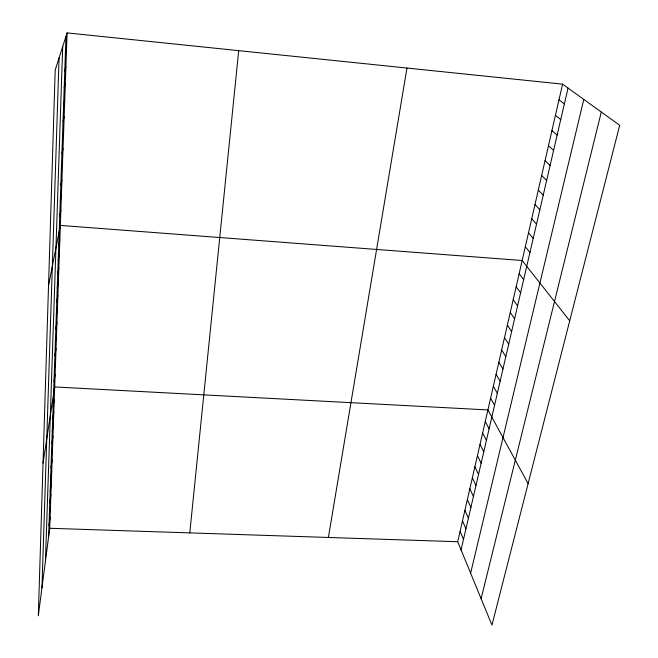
<?xml version="1.0" encoding="UTF-8"?>
<svg xmlns="http://www.w3.org/2000/svg" width="658" height="658" viewBox="0 0 658 658"><rect width="100%" height="100%" fill="white"/><g stroke="black" fill="none" stroke-linecap="round" stroke-linejoin="round"><path stroke-width="0.99" d="M41.947 587.923L59.064 57.945M45.443 561.118L62.707 46.57M48.618 536.764L65.973 36.404M67.1 32.9L55.206 69.97L38.312 615.773L49.728 528.275L67.1 32.9L562.582 84.142L619.688 125.275L491.954 625.1L457.713 541.731L562.582 84.142M189.784 532.898L238.698 50.641M49.005 525.577L50.115 517.18M49.399 514.285L50.51 505.961M49.794 502.86L50.905 494.627M50.197 491.32L51.308 483.169M50.6 479.649L51.711 471.597M51.011 467.854L52.122 459.893M51.423 455.928L52.541 448.065M51.842 443.87L52.961 436.106M52.262 431.681L53.38 424.023M52.689 419.352L53.808 411.801M53.125 406.891L54.244 399.439M43.033 463.142L54.68 386.953L487.923 409.934L528.119 483.605M54.005 381.541L55.124 374.32M54.45 368.653L55.576 361.538M54.902 355.608L56.029 348.625M55.362 342.423L56.481 335.555M55.823 329.082L56.95 322.338M328.391 537.471L406.965 68.045M56.292 315.577L57.419 308.972M56.761 301.923L57.888 295.45M57.246 288.105L58.373 281.764M57.731 274.131L58.858 267.921M58.217 259.984L59.343 253.922M58.718 245.664L59.845 239.751M48.528 285.712L60.347 225.414L522.164 260.51L569.721 320.808M59.738 216.063L60.873 210.461M60.273 200.756L61.4 195.319M60.807 185.26L61.934 179.996M61.35 169.567L62.485 164.475M61.901 153.668L63.036 148.757M461.061 549.874L568.035 88.065M62.461 137.563L63.596 132.834M470.626 573.159L583.786 99.416M481.105 598.69L601.297 112.033M63.028 121.253L64.155 116.713M63.604 104.729L64.731 100.386M64.18 87.983L65.306 83.846M64.772 71.023L65.899 67.083M65.364 53.824L66.491 50.107M49.728 528.275L457.713 541.731M558.987 99.827L564.358 103.931M555.434 115.323L560.731 119.608M551.922 130.629L557.145 135.087M548.459 145.755L553.6 150.378M545.038 160.7L550.096 165.487M541.649 175.472L546.642 180.407M538.31 190.063L543.228 195.155M535.003 204.482L539.848 209.729M531.738 218.736L536.517 224.123M528.506 232.825L533.219 238.352M525.314 246.75L529.961 252.417M519.137 273.72L523.653 279.658M516.143 286.789L520.593 292.843M513.182 299.711L517.575 305.888M510.254 312.492L514.589 318.785M507.351 325.134L511.636 331.542M504.489 337.636L508.708 344.167M501.651 350.007L505.821 356.644M498.846 362.245L502.959 368.99M496.074 374.361L500.129 381.204M493.327 386.345L497.333 393.287M490.613 398.197L494.561 405.246M485.259 421.539L489.108 428.777M482.627 433.03L486.426 440.366M480.019 444.405L483.77 451.824M477.445 455.665L481.138 463.174M474.887 466.802L478.539 474.402M472.362 477.831L475.964 485.514M469.861 488.754L473.415 496.51M467.377 499.562L470.898 507.4M464.926 510.263L468.397 518.175M462.5 520.856L465.93 528.851M460.098 531.351L463.479 539.412"/></g></svg>
